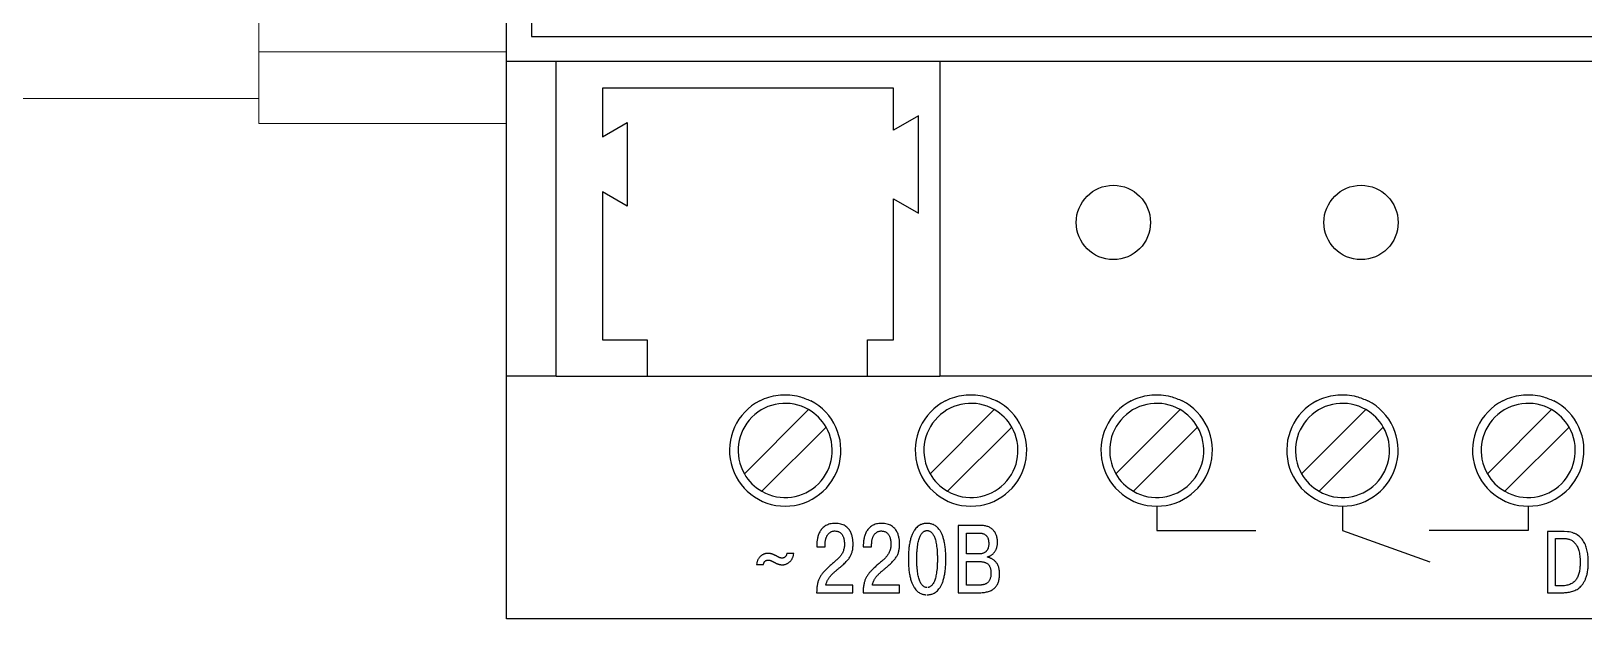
# Model space of a CAD drawing. Header units: millimetres. Extents: x 3520 to 8864, y 403 to 1747.
# Drawn here: x 5603.56 to 5611.09, y 867.5 to 870.35 of the extents above; entities that cross this region are included whole.
import ezdxf

# ---------------------------------------------------------------- set-up
doc = ezdxf.new("R2010")
doc.units = ezdxf.units.MM
doc.layers.add('Стерка', color=7, linetype='Continuous', lineweight=15)

msp = doc.modelspace()

# ---------------------------------------------------------------- linework, layer by layer
for p, q in [((5605.8679, 870.2036, 1518.358), (5605.8679, 875.6036, 1518.358)), ((5605.9879, 875.4836, 1518.358), (5605.9879, 870.3236, 1518.358)), ((5605.9879, 870.3236, 1518.358), (5618.3479, 870.3236, 1518.358)), ((5618.4679, 870.2036, 1518.358), (5605.8679, 870.2036, 1518.358)), ((5605.8679, 867.6236, 1518.358), (5605.8679, 870.2036, 1518.358)), ((5606.1079, 870.0836, 1518.358), (5606.1079, 870.2036, 1518.358)), ((5607.9679, 870.2036, 1518.358), (5607.9679, 870.0836, 1518.358)), ((5606.1079, 868.7996, 1518.358), (5606.1079, 870.0836, 1518.358)), ((5607.7433, 870.0745, 1518.358), (5606.3325, 870.0745, 1518.358)), ((5606.3325, 870.0745, 1518.358), (5606.3325, 869.8388, 1518.358)), ((5607.7433, 869.8714, 1518.358), (5607.7433, 870.0745, 1518.358)), ((5607.9679, 870.0836, 1518.358), (5607.9679, 868.7996, 1518.358)), ((5607.8633, 869.9407, 1518.358), (5607.7433, 869.8714, 1518.358)), ((5607.8633, 869.4695, 1518.358), (5607.8633, 869.9407, 1518.358)), ((5606.3325, 869.8388, 1518.358), (5606.4525, 869.9081, 1518.358)), ((5606.4525, 869.9081, 1518.358), (5606.4525, 869.5021, 1518.358)), ((5606.4525, 869.5021, 1518.358), (5606.3325, 869.5714, 1518.358)), ((5606.3325, 869.5714, 1518.358), (5606.3325, 868.8557, 1518.358)), ((5607.7433, 868.8557, 1518.358), (5607.7433, 869.5388, 1518.358)), ((5607.7433, 869.5388, 1518.358), (5607.8633, 869.4695, 1518.358)), ((5606.1079, 868.6796, 1518.358), (5606.1079, 868.7996, 1518.358)), ((5606.3325, 868.8557, 1518.358), (5606.549, 868.8557, 1518.358)), ((5606.549, 868.8557, 1518.358), (5606.549, 868.6796, 1518.358)), ((5607.6168, 868.8557, 1518.358), (5607.7433, 868.8557, 1518.358)), ((5607.6168, 868.6796, 1518.358), (5607.6168, 868.8557, 1518.358)), ((5607.9679, 868.7996, 1518.358), (5607.9679, 868.6796, 1518.358)), ((5606.1079, 868.6796, 1518.358), (5605.8679, 868.6796, 1518.358)), ((5606.1079, 868.6796, 1518.358), (5606.549, 868.6796, 1518.358)), ((5606.549, 868.6796, 1518.358), (5607.6168, 868.6796, 1518.358)), ((5607.6168, 868.6796, 1518.358), (5607.9679, 868.6796, 1518.358)), ((5618.4679, 868.6796, 1518.358), (5607.9679, 868.6796, 1518.358)), ((5607.331, 868.5175, 1518.358), (5607.0199, 868.2064, 1518.358)), ((5608.231, 868.5175, 1518.358), (5607.9199, 868.2064, 1518.358)), ((5609.131, 868.5175, 1518.358), (5608.8199, 868.2064, 1518.358)), ((5610.031, 868.5175, 1518.358), (5609.7199, 868.2064, 1518.358)), ((5610.931, 868.5175, 1518.358), (5610.6199, 868.2064, 1518.358)), ((5607.1048, 868.1216, 1518.358), (5607.4158, 868.4327, 1518.358)), ((5608.0048, 868.1216, 1518.358), (5608.3158, 868.4327, 1518.358)), ((5608.9048, 868.1216, 1518.358), (5609.2158, 868.4327, 1518.358)), ((5609.8048, 868.1216, 1518.358), (5610.1158, 868.4327, 1518.358)), ((5610.7048, 868.1216, 1518.358), (5611.0158, 868.4327, 1518.358)), ((5609.0179, 868.0472, 1518.358), (5609.0179, 867.9322, 1518.358)), ((5609.9179, 868.0472, 1518.358), (5609.9179, 867.9322, 1518.358)), ((5610.8179, 868.0472, 1518.358), (5610.8179, 867.9322, 1518.358)), ((5608.1636, 867.9565, 1518.358), (5608.0556, 867.9565, 1518.358)), ((5608.0556, 867.9565, 1518.358), (5608.0556, 867.6306, 1518.358)), ((5608.097, 867.8182, 1518.358), (5608.097, 867.9197, 1518.358)), ((5608.097, 867.9197, 1518.358), (5608.1561, 867.9197, 1518.358)), ((5608.1738, 867.9562, 1518.358), (5608.1636, 867.9565, 1518.358)), ((5609.0179, 867.9322, 1518.358), (5609.4979, 867.9322, 1518.358)), ((5609.9179, 867.9322, 1518.358), (5610.3412, 867.7797, 1518.358)), ((5610.8179, 867.9322, 1518.358), (5610.3379, 867.9322, 1518.358)), ((5610.9117, 867.9269, 1518.358), (5610.9117, 867.6306, 1518.358)), ((5610.9917, 867.9269, 1518.358), (5610.9117, 867.9269, 1518.358)), ((5610.9494, 867.664, 1518.358), (5610.9494, 867.8935, 1518.358)), ((5610.9494, 867.8935, 1518.358), (5610.9905, 867.8935, 1518.358)), ((5611.0088, 867.926, 1518.358), (5610.9917, 867.9269, 1518.358)), ((5607.259, 867.8201, 1518.358), (5607.2252, 867.8201, 1518.358)), ((5607.2581, 867.8137, 1518.358), (5607.259, 867.8201, 1518.358)), ((5607.3713, 867.8699, 1518.358), (5607.3711, 867.8625, 1518.358)), ((5607.3711, 867.8625, 1518.358), (5607.3711, 867.8527, 1518.358)), ((5607.3711, 867.8527, 1518.358), (5607.4117, 867.8527, 1518.358)), ((5607.4117, 867.8527, 1518.358), (5607.4117, 867.8667, 1518.358)), ((5607.5965, 867.8699, 1518.358), (5607.5963, 867.8625, 1518.358)), ((5607.5963, 867.8625, 1518.358), (5607.5963, 867.8527, 1518.358)), ((5607.5963, 867.8527, 1518.358), (5607.6368, 867.8527, 1518.358)), ((5607.6368, 867.8527, 1518.358), (5607.6368, 867.8667, 1518.358)), ((5608.1548, 867.8182, 1518.358), (5608.097, 867.8182, 1518.358)), ((5608.161, 867.8184, 1518.358), (5608.1548, 867.8182, 1518.358)), ((5607.0799, 867.7734, 1518.358), (5607.079, 867.7669, 1518.358)), ((5607.079, 867.7669, 1518.358), (5607.1128, 867.7669, 1518.358)), ((5608.097, 867.6674, 1518.358), (5608.097, 867.7814, 1518.358)), ((5608.097, 867.7814, 1518.358), (5608.1571, 867.7814, 1518.358)), ((5608.1981, 867.8019, 1518.358), (5608.1981, 867.8043, 1518.358)), ((5608.2026, 867.801, 1518.358), (5608.1981, 867.8019, 1518.358)), ((5607.5458, 867.6674, 1518.358), (5607.4149, 867.6674, 1518.358)), ((5607.5458, 867.6306, 1518.358), (5607.5458, 867.6674, 1518.358)), ((5607.771, 867.6674, 1518.358), (5607.6401, 867.6674, 1518.358)), ((5607.771, 867.6306, 1518.358), (5607.771, 867.6674, 1518.358)), ((5608.1571, 867.6674, 1518.358), (5608.097, 867.6674, 1518.358)), ((5608.1618, 867.6674, 1518.358), (5608.1571, 867.6674, 1518.358)), ((5610.994, 867.6646, 1518.358), (5610.9816, 867.664, 1518.358)), ((5605.8679, 867.5036, 1518.358), (5605.8679, 867.6236, 1518.358)), ((5607.3705, 867.6418, 1518.358), (5607.3702, 867.6306, 1518.358)), ((5607.3702, 867.6306, 1518.358), (5607.5458, 867.6306, 1518.358)), ((5607.5957, 867.6418, 1518.358), (5607.5954, 867.6306, 1518.358)), ((5607.5954, 867.6306, 1518.358), (5607.771, 867.6306, 1518.358)), ((5608.0556, 867.6306, 1518.358), (5608.1599, 867.6306, 1518.358)), ((5610.9117, 867.6306, 1518.358), (5610.9807, 867.6306, 1518.358)), ((5610.9816, 867.664, 1518.358), (5610.9494, 867.664, 1518.358)), ((5618.4679, 867.5036, 1518.358), (5605.8679, 867.5036, 1518.358))]:
    msp.add_line(p, q)
for centre in [(5608.8079, 869.4236, 1518.358), (5610.0079, 869.4236, 1518.358)]:
    msp.add_circle(centre, 0.18)
for centre, radius, start, end in [((5607.2179, 868.3196, 1518.358), 0.27, 117.26604, 62.73396), ((5607.2179, 868.3196, 1518.358), 0.228, 60.25752, 209.74248), ((5607.2179, 868.3196, 1518.358), 0.228, 29.74248, 60.25752), ((5608.1179, 868.3196, 1518.358), 0.27, 117.26604, 62.73396), ((5608.1179, 868.3196, 1518.358), 0.228, 60.25752, 209.74248), ((5608.1179, 868.3196, 1518.358), 0.228, 29.74248, 60.25752), ((5609.0179, 868.3196, 1518.358), 0.27, 117.26604, 62.73396), ((5609.0179, 868.3196, 1518.358), 0.228, 60.25752, 209.74248), ((5609.0179, 868.3196, 1518.358), 0.228, 29.74248, 60.25752), ((5609.9179, 868.3196, 1518.358), 0.27, 117.26604, 62.73396), ((5609.9179, 868.3196, 1518.358), 0.228, 60.25752, 209.74248), ((5609.9179, 868.3196, 1518.358), 0.228, 29.74248, 60.25752), ((5610.8179, 868.3196, 1518.358), 0.27, 117.26604, 62.73396), ((5610.8179, 868.3196, 1518.358), 0.228, 60.25752, 209.74248), ((5610.8179, 868.3196, 1518.358), 0.228, 29.74248, 60.25752), ((5607.2179, 868.3196, 1518.358), 0.228, 240.25752, 29.74248), ((5608.1179, 868.3196, 1518.358), 0.228, 240.25752, 29.74248), ((5609.0179, 868.3196, 1518.358), 0.228, 240.25752, 29.74248), ((5609.9179, 868.3196, 1518.358), 0.228, 240.25752, 29.74248), ((5610.8179, 868.3196, 1518.358), 0.228, 240.25752, 29.74248), ((5607.2179, 868.3196, 1518.358), 0.228, 209.74248, 240.25752), ((5608.1179, 868.3196, 1518.358), 0.228, 209.74248, 240.25752), ((5609.0179, 868.3196, 1518.358), 0.228, 209.74248, 240.25752), ((5609.9179, 868.3196, 1518.358), 0.228, 209.74248, 240.25752), ((5610.8179, 868.3196, 1518.358), 0.228, 209.74248, 240.25752)]:
    msp.add_arc(centre, radius, start, end)
for points, knots in [([(5607.0942, 868.5596, 1518.358), (5607.0986, 868.5617, 1518.358), (5607.1299, 868.5772, 1518.358), (5607.1942, 868.5933, 1518.358), (5607.2766, 868.5878, 1518.358), (5607.3229, 868.5676, 1518.358), (5607.3416, 868.5596, 1518.358)], [0, 0, 0, 0, 0.0570034, 0.4097928, 0.7628474, 1, 1, 1, 1]), ([(5607.9942, 868.5596, 1518.358), (5607.9986, 868.5617, 1518.358), (5608.0299, 868.5772, 1518.358), (5608.0942, 868.5933, 1518.358), (5608.1766, 868.5878, 1518.358), (5608.2229, 868.5676, 1518.358), (5608.2416, 868.5596, 1518.358)], [0, 0, 0, 0, 0.057006, 0.409795, 0.762845, 1, 1, 1, 1]), ([(5608.8942, 868.5596, 1518.358), (5608.8986, 868.5617, 1518.358), (5608.9299, 868.5772, 1518.358), (5608.9942, 868.5933, 1518.358), (5609.0766, 868.5878, 1518.358), (5609.1229, 868.5676, 1518.358), (5609.1416, 868.5596, 1518.358)], [0, 0, 0, 0, 0.057006, 0.409795, 0.762845, 1, 1, 1, 1]), ([(5609.7942, 868.5596, 1518.358), (5609.7986, 868.5617, 1518.358), (5609.8299, 868.5772, 1518.358), (5609.8942, 868.5933, 1518.358), (5609.9766, 868.5878, 1518.358), (5610.0229, 868.5676, 1518.358), (5610.0416, 868.5596, 1518.358)], [0, 0, 0, 0, 0.057006, 0.409795, 0.762845, 1, 1, 1, 1]), ([(5610.6942, 868.5596, 1518.358), (5610.6986, 868.5617, 1518.358), (5610.7299, 868.5772, 1518.358), (5610.7942, 868.5933, 1518.358), (5610.8766, 868.5878, 1518.358), (5610.9229, 868.5676, 1518.358), (5610.9416, 868.5596, 1518.358)], [0, 0, 0, 0, 0.057006, 0.409795, 0.762845, 1, 1, 1, 1])]:
    msp.add_open_spline(points, degree=3, knots=knots)
for points in [[(5607.4149, 867.6674, 1518.358), (5607.4162, 867.6731, 1518.358), (5607.4179, 867.6786, 1518.358), (5607.4198, 867.6838, 1518.358), (5607.422, 867.6888, 1518.358), (5607.4245, 867.6937, 1518.358), (5607.4273, 867.6983, 1518.358), (5607.4303, 867.7028, 1518.358), (5607.4335, 867.7072, 1518.358), (5607.437, 867.7114, 1518.358), (5607.4406, 867.7155, 1518.358), (5607.4444, 867.7195, 1518.358), (5607.4484, 867.7234, 1518.358), (5607.4525, 867.7273, 1518.358), (5607.4568, 867.7311, 1518.358), (5607.4612, 867.7349, 1518.358), (5607.4657, 867.7386, 1518.358), (5607.4772, 867.7483, 1518.358), (5607.4876, 867.7572, 1518.358), (5607.497, 867.7656, 1518.358), (5607.5055, 867.7734, 1518.358), (5607.513, 867.7809, 1518.358), (5607.5196, 867.7881, 1518.358), (5607.5254, 867.7951, 1518.358), (5607.5303, 867.8021, 1518.358), (5607.5345, 867.8091, 1518.358), (5607.538, 867.8162, 1518.358), (5607.5409, 867.8235, 1518.358), (5607.5431, 867.8312, 1518.358), (5607.5448, 867.8394, 1518.358), (5607.5459, 867.8481, 1518.358), (5607.5465, 867.8575, 1518.358), (5607.5467, 867.8676, 1518.358), (5607.5466, 867.8729, 1518.358), (5607.5463, 867.8791, 1518.358), (5607.5457, 867.8861, 1518.358), (5607.5446, 867.8936, 1518.358), (5607.543, 867.9017, 1518.358), (5607.5407, 867.9099, 1518.358), (5607.5377, 867.9182, 1518.358), (5607.5338, 867.9264, 1518.358), (5607.529, 867.9343, 1518.358), (5607.5231, 867.9417, 1518.358), (5607.5161, 867.9485, 1518.358), (5607.5078, 867.9544, 1518.358), (5607.4982, 867.9594, 1518.358), (5607.4871, 867.9631, 1518.358), (5607.4744, 867.9655, 1518.358), (5607.4601, 867.9663, 1518.358), (5607.4468, 867.9656, 1518.358), (5607.4348, 867.9634, 1518.358), (5607.4241, 867.96, 1518.358), (5607.4146, 867.9555, 1518.358), (5607.4063, 867.95, 1518.358), (5607.399, 867.9436, 1518.358), (5607.3928, 867.9364, 1518.358), (5607.3875, 867.9287, 1518.358), (5607.3831, 867.9206, 1518.358), (5607.3795, 867.9121, 1518.358), (5607.3767, 867.9035, 1518.358), (5607.3745, 867.8948, 1518.358), (5607.3729, 867.8863, 1518.358), (5607.3719, 867.8779, 1518.358), (5607.3713, 867.8699, 1518.358)], [(5607.6401, 867.6674, 1518.358), (5607.6414, 867.6731, 1518.358), (5607.6431, 867.6786, 1518.358), (5607.645, 867.6838, 1518.358), (5607.6472, 867.6888, 1518.358), (5607.6497, 867.6937, 1518.358), (5607.6525, 867.6983, 1518.358), (5607.6555, 867.7028, 1518.358), (5607.6587, 867.7072, 1518.358), (5607.6621, 867.7114, 1518.358), (5607.6658, 867.7155, 1518.358), (5607.6696, 867.7195, 1518.358), (5607.6736, 867.7234, 1518.358), (5607.6777, 867.7273, 1518.358), (5607.682, 867.7311, 1518.358), (5607.6864, 867.7349, 1518.358), (5607.6909, 867.7386, 1518.358), (5607.7024, 867.7483, 1518.358), (5607.7128, 867.7572, 1518.358), (5607.7222, 867.7656, 1518.358), (5607.7307, 867.7734, 1518.358), (5607.7382, 867.7809, 1518.358), (5607.7448, 867.7881, 1518.358), (5607.7505, 867.7951, 1518.358), (5607.7555, 867.8021, 1518.358), (5607.7597, 867.8091, 1518.358), (5607.7632, 867.8162, 1518.358), (5607.7661, 867.8235, 1518.358), (5607.7683, 867.8312, 1518.358), (5607.77, 867.8394, 1518.358), (5607.7711, 867.8481, 1518.358), (5607.7717, 867.8575, 1518.358), (5607.7719, 867.8676, 1518.358), (5607.7718, 867.8729, 1518.358), (5607.7715, 867.8791, 1518.358), (5607.7709, 867.8861, 1518.358), (5607.7698, 867.8936, 1518.358), (5607.7682, 867.9017, 1518.358), (5607.7659, 867.9099, 1518.358), (5607.7629, 867.9182, 1518.358), (5607.759, 867.9264, 1518.358), (5607.7542, 867.9343, 1518.358), (5607.7483, 867.9417, 1518.358), (5607.7413, 867.9485, 1518.358), (5607.733, 867.9544, 1518.358), (5607.7234, 867.9594, 1518.358), (5607.7123, 867.9631, 1518.358), (5607.6996, 867.9655, 1518.358), (5607.6853, 867.9663, 1518.358), (5607.6719, 867.9656, 1518.358), (5607.6599, 867.9634, 1518.358), (5607.6492, 867.96, 1518.358), (5607.6398, 867.9555, 1518.358), (5607.6314, 867.95, 1518.358), (5607.6242, 867.9436, 1518.358), (5607.618, 867.9364, 1518.358), (5607.6127, 867.9287, 1518.358), (5607.6083, 867.9206, 1518.358), (5607.6047, 867.9121, 1518.358), (5607.6019, 867.9035, 1518.358), (5607.5997, 867.8948, 1518.358), (5607.5981, 867.8863, 1518.358), (5607.5971, 867.8779, 1518.358), (5607.5965, 867.8699, 1518.358)], [(5607.9053, 867.6207, 1518.358), (5607.9101, 867.6208, 1518.358), (5607.9157, 867.6212, 1518.358), (5607.9221, 867.6223, 1518.358), (5607.929, 867.6241, 1518.358), (5607.9363, 867.6269, 1518.358), (5607.9439, 867.6311, 1518.358), (5607.9516, 867.6367, 1518.358), (5607.9591, 867.6441, 1518.358), (5607.9665, 867.6534, 1518.358), (5607.9733, 867.665, 1518.358), (5607.9796, 867.679, 1518.358), (5607.9851, 867.6956, 1518.358), (5607.9897, 867.7152, 1518.358), (5607.9932, 867.7379, 1518.358), (5607.9954, 867.7639, 1518.358), (5607.9962, 867.7936, 1518.358), (5607.9954, 867.8232, 1518.358), (5607.9932, 867.8493, 1518.358), (5607.9897, 867.872, 1518.358), (5607.9851, 867.8915, 1518.358), (5607.9796, 867.9081, 1518.358), (5607.9733, 867.9221, 1518.358), (5607.9665, 867.9337, 1518.358), (5607.9591, 867.943, 1518.358), (5607.9516, 867.9504, 1518.358), (5607.9439, 867.956, 1518.358), (5607.9363, 867.9601, 1518.358), (5607.929, 867.963, 1518.358), (5607.9221, 867.9648, 1518.358), (5607.9157, 867.9658, 1518.358), (5607.9101, 867.9662, 1518.358), (5607.9053, 867.9663, 1518.358), (5607.9007, 867.9662, 1518.358), (5607.895, 867.9658, 1518.358), (5607.8887, 867.9648, 1518.358), (5607.8817, 867.963, 1518.358), (5607.8744, 867.9601, 1518.358), (5607.8668, 867.956, 1518.358), (5607.8591, 867.9504, 1518.358), (5607.8516, 867.943, 1518.358), (5607.8443, 867.9337, 1518.358), (5607.8374, 867.9221, 1518.358), (5607.8311, 867.9081, 1518.358), (5607.8256, 867.8915, 1518.358), (5607.821, 867.872, 1518.358), (5607.8175, 867.8493, 1518.358), (5607.8153, 867.8232, 1518.358), (5607.8145, 867.7936, 1518.358), (5607.8153, 867.7639, 1518.358), (5607.8175, 867.7379, 1518.358), (5607.821, 867.7152, 1518.358), (5607.8256, 867.6956, 1518.358), (5607.8311, 867.679, 1518.358), (5607.8374, 867.665, 1518.358), (5607.8443, 867.6534, 1518.358), (5607.8516, 867.6441, 1518.358), (5607.8591, 867.6367, 1518.358), (5607.8668, 867.6311, 1518.358), (5607.8744, 867.6269, 1518.358), (5607.8817, 867.6241, 1518.358), (5607.8887, 867.6223, 1518.358), (5607.895, 867.6212, 1518.358), (5607.9007, 867.6208, 1518.358)], [(5607.4117, 867.8667, 1518.358), (5607.4118, 867.8725, 1518.358), (5607.4123, 867.8783, 1518.358), (5607.4132, 867.8841, 1518.358), (5607.4144, 867.8897, 1518.358), (5607.4159, 867.8951, 1518.358), (5607.4178, 867.9003, 1518.358), (5607.4201, 867.9052, 1518.358), (5607.4228, 867.9098, 1518.358), (5607.4259, 867.9141, 1518.358), (5607.4293, 867.9179, 1518.358), (5607.4332, 867.9213, 1518.358), (5607.4374, 867.9241, 1518.358), (5607.4421, 867.9264, 1518.358), (5607.4472, 867.9281, 1518.358), (5607.4527, 867.9292, 1518.358), (5607.4587, 867.9295, 1518.358), (5607.4661, 867.929, 1518.358), (5607.4727, 867.9275, 1518.358), (5607.4785, 867.9252, 1518.358), (5607.4836, 867.9221, 1518.358), (5607.488, 867.9185, 1518.358), (5607.4917, 867.9142, 1518.358), (5607.4949, 867.9096, 1518.358), (5607.4975, 867.9046, 1518.358), (5607.4996, 867.8995, 1518.358), (5607.5013, 867.8943, 1518.358), (5607.5026, 867.8891, 1518.358), (5607.5035, 867.884, 1518.358), (5607.5042, 867.8791, 1518.358), (5607.5045, 867.8746, 1518.358), (5607.5047, 867.8706, 1518.358), (5607.5048, 867.8671, 1518.358), (5607.5044, 867.8565, 1518.358), (5607.5031, 867.8469, 1518.358), (5607.5011, 867.838, 1518.358), (5607.4983, 867.8299, 1518.358), (5607.4948, 867.8224, 1518.358), (5607.4907, 867.8154, 1518.358), (5607.486, 867.8088, 1518.358), (5607.4807, 867.8025, 1518.358), (5607.4749, 867.7964, 1518.358), (5607.4686, 867.7904, 1518.358), (5607.462, 867.7844, 1518.358), (5607.4549, 867.7783, 1518.358), (5607.4475, 867.772, 1518.358), (5607.4398, 867.7653, 1518.358), (5607.4319, 867.7583, 1518.358), (5607.4238, 867.7507, 1518.358), (5607.4173, 867.7444, 1518.358), (5607.4112, 867.7382, 1518.358), (5607.4056, 867.7322, 1518.358), (5607.4003, 867.7262, 1518.358), (5607.3956, 867.7202, 1518.358), (5607.3912, 867.714, 1518.358), (5607.3873, 867.7077, 1518.358), (5607.3837, 867.7011, 1518.358), (5607.3806, 867.6942, 1518.358), (5607.3779, 867.6869, 1518.358), (5607.3756, 867.6792, 1518.358), (5607.3737, 867.6708, 1518.358), (5607.3723, 867.6619, 1518.358), (5607.3712, 867.6522, 1518.358), (5607.3705, 867.6418, 1518.358)], [(5607.6368, 867.8667, 1518.358), (5607.637, 867.8725, 1518.358), (5607.6375, 867.8783, 1518.358), (5607.6384, 867.8841, 1518.358), (5607.6396, 867.8897, 1518.358), (5607.6411, 867.8951, 1518.358), (5607.643, 867.9003, 1518.358), (5607.6453, 867.9052, 1518.358), (5607.648, 867.9098, 1518.358), (5607.651, 867.9141, 1518.358), (5607.6545, 867.9179, 1518.358), (5607.6584, 867.9213, 1518.358), (5607.6626, 867.9241, 1518.358), (5607.6673, 867.9264, 1518.358), (5607.6724, 867.9281, 1518.358), (5607.6779, 867.9292, 1518.358), (5607.6839, 867.9295, 1518.358), (5607.6913, 867.929, 1518.358), (5607.6979, 867.9275, 1518.358), (5607.7037, 867.9252, 1518.358), (5607.7088, 867.9221, 1518.358), (5607.7132, 867.9185, 1518.358), (5607.7169, 867.9142, 1518.358), (5607.7201, 867.9096, 1518.358), (5607.7227, 867.9046, 1518.358), (5607.7248, 867.8995, 1518.358), (5607.7265, 867.8943, 1518.358), (5607.7278, 867.8891, 1518.358), (5607.7287, 867.884, 1518.358), (5607.7293, 867.8791, 1518.358), (5607.7297, 867.8746, 1518.358), (5607.7299, 867.8706, 1518.358), (5607.73, 867.8671, 1518.358), (5607.7296, 867.8565, 1518.358), (5607.7283, 867.8469, 1518.358), (5607.7263, 867.838, 1518.358), (5607.7235, 867.8299, 1518.358), (5607.72, 867.8224, 1518.358), (5607.7159, 867.8154, 1518.358), (5607.7112, 867.8088, 1518.358), (5607.7059, 867.8025, 1518.358), (5607.7001, 867.7964, 1518.358), (5607.6938, 867.7904, 1518.358), (5607.6872, 867.7844, 1518.358), (5607.6801, 867.7783, 1518.358), (5607.6727, 867.772, 1518.358), (5607.665, 867.7653, 1518.358), (5607.6571, 867.7583, 1518.358), (5607.649, 867.7507, 1518.358), (5607.6425, 867.7444, 1518.358), (5607.6364, 867.7382, 1518.358), (5607.6308, 867.7322, 1518.358), (5607.6255, 867.7262, 1518.358), (5607.6208, 867.7202, 1518.358), (5607.6164, 867.714, 1518.358), (5607.6125, 867.7077, 1518.358), (5607.6089, 867.7011, 1518.358), (5607.6058, 867.6942, 1518.358), (5607.6031, 867.6869, 1518.358), (5607.6008, 867.6792, 1518.358), (5607.5989, 867.6708, 1518.358), (5607.5975, 867.6619, 1518.358), (5607.5964, 867.6522, 1518.358), (5607.5957, 867.6418, 1518.358)], [(5607.9053, 867.6557, 1518.358), (5607.9009, 867.656, 1518.358), (5607.8964, 867.6571, 1518.358), (5607.892, 867.6589, 1518.358), (5607.8876, 867.6616, 1518.358), (5607.8833, 867.6653, 1518.358), (5607.8792, 867.67, 1518.358), (5607.8752, 867.6758, 1518.358), (5607.8715, 867.6829, 1518.358), (5607.8681, 867.6913, 1518.358), (5607.8651, 867.701, 1518.358), (5607.8623, 867.7123, 1518.358), (5607.86, 867.7251, 1518.358), (5607.8581, 867.7395, 1518.358), (5607.8567, 867.7557, 1518.358), (5607.8558, 867.7737, 1518.358), (5607.8555, 867.7936, 1518.358), (5607.8558, 867.8135, 1518.358), (5607.8567, 867.8314, 1518.358), (5607.8581, 867.8476, 1518.358), (5607.86, 867.8621, 1518.358), (5607.8623, 867.8749, 1518.358), (5607.8651, 867.8861, 1518.358), (5607.8681, 867.8958, 1518.358), (5607.8715, 867.9042, 1518.358), (5607.8752, 867.9113, 1518.358), (5607.8792, 867.9171, 1518.358), (5607.8833, 867.9219, 1518.358), (5607.8876, 867.9255, 1518.358), (5607.892, 867.9282, 1518.358), (5607.8964, 867.93, 1518.358), (5607.9009, 867.9311, 1518.358), (5607.9053, 867.9314, 1518.358), (5607.9098, 867.9311, 1518.358), (5607.9143, 867.93, 1518.358), (5607.9188, 867.9282, 1518.358), (5607.9232, 867.9255, 1518.358), (5607.9275, 867.9219, 1518.358), (5607.9316, 867.9171, 1518.358), (5607.9355, 867.9113, 1518.358), (5607.9392, 867.9042, 1518.358), (5607.9426, 867.8958, 1518.358), (5607.9457, 867.8861, 1518.358), (5607.9484, 867.8749, 1518.358), (5607.9507, 867.8621, 1518.358), (5607.9526, 867.8476, 1518.358), (5607.954, 867.8314, 1518.358), (5607.9549, 867.8135, 1518.358), (5607.9552, 867.7936, 1518.358), (5607.9549, 867.7737, 1518.358), (5607.954, 867.7557, 1518.358), (5607.9526, 867.7395, 1518.358), (5607.9507, 867.7251, 1518.358), (5607.9484, 867.7123, 1518.358), (5607.9457, 867.701, 1518.358), (5607.9426, 867.6913, 1518.358), (5607.9392, 867.6829, 1518.358), (5607.9355, 867.6758, 1518.358), (5607.9316, 867.67, 1518.358), (5607.9275, 867.6653, 1518.358), (5607.9232, 867.6616, 1518.358), (5607.9188, 867.6589, 1518.358), (5607.9143, 867.6571, 1518.358), (5607.9098, 867.656, 1518.358)], [(5608.1561, 867.9197, 1518.358), (5608.1635, 867.9194, 1518.358), (5608.17, 867.9185, 1518.358), (5608.1758, 867.917, 1518.358), (5608.1809, 867.915, 1518.358), (5608.1855, 867.9125, 1518.358), (5608.1894, 867.9096, 1518.358), (5608.1927, 867.9063, 1518.358), (5608.1955, 867.9028, 1518.358), (5608.1979, 867.899, 1518.358), (5608.1998, 867.8949, 1518.358), (5608.2013, 867.8907, 1518.358), (5608.2024, 867.8864, 1518.358), (5608.2032, 867.882, 1518.358), (5608.2037, 867.8776, 1518.358), (5608.204, 867.8733, 1518.358), (5608.2041, 867.869, 1518.358), (5608.204, 867.8631, 1518.358), (5608.2034, 867.8575, 1518.358), (5608.2025, 867.8522, 1518.358), (5608.2013, 867.8473, 1518.358), (5608.1996, 867.8428, 1518.358), (5608.1976, 867.8386, 1518.358), (5608.1952, 867.8348, 1518.358), (5608.1924, 867.8314, 1518.358), (5608.1892, 867.8284, 1518.358), (5608.1855, 867.8257, 1518.358), (5608.1815, 867.8235, 1518.358), (5608.177, 867.8216, 1518.358), (5608.1721, 867.8201, 1518.358), (5608.1668, 867.8191, 1518.358), (5608.161, 867.8184, 1518.358)], [(5608.1981, 867.8043, 1518.358), (5608.2038, 867.806, 1518.358), (5608.2091, 867.8082, 1518.358), (5608.2141, 867.8109, 1518.358), (5608.2188, 867.8139, 1518.358), (5608.2231, 867.8174, 1518.358), (5608.2271, 867.8213, 1518.358), (5608.2307, 867.8254, 1518.358), (5608.234, 867.8299, 1518.358), (5608.2369, 867.8347, 1518.358), (5608.2394, 867.8397, 1518.358), (5608.2416, 867.8449, 1518.358), (5608.2433, 867.8504, 1518.358), (5608.2447, 867.856, 1518.358), (5608.2457, 867.8618, 1518.358), (5608.2463, 867.8677, 1518.358), (5608.2465, 867.8736, 1518.358), (5608.2462, 867.8826, 1518.358), (5608.2453, 867.8913, 1518.358), (5608.2437, 867.8995, 1518.358), (5608.2415, 867.9072, 1518.358), (5608.2386, 867.9146, 1518.358), (5608.2351, 867.9214, 1518.358), (5608.231, 867.9277, 1518.358), (5608.2262, 867.9334, 1518.358), (5608.2207, 867.9386, 1518.358), (5608.2146, 867.9432, 1518.358), (5608.2078, 867.9472, 1518.358), (5608.2003, 867.9505, 1518.358), (5608.1922, 867.9531, 1518.358), (5608.1834, 867.955, 1518.358), (5608.1738, 867.9562, 1518.358)], [(5610.9807, 867.6306, 1518.358), (5610.9907, 867.6307, 1518.358), (5611.0011, 867.6313, 1518.358), (5611.0118, 867.6325, 1518.358), (5611.0226, 867.6345, 1518.358), (5611.0334, 867.6374, 1518.358), (5611.044, 867.6414, 1518.358), (5611.0544, 867.6467, 1518.358), (5611.0642, 867.6535, 1518.358), (5611.0735, 867.6618, 1518.358), (5611.082, 867.672, 1518.358), (5611.0897, 867.6841, 1518.358), (5611.0962, 867.6983, 1518.358), (5611.1016, 867.7148, 1518.358), (5611.1056, 867.7337, 1518.358), (5611.1081, 867.7553, 1518.358), (5611.109, 867.7796, 1518.358), (5611.1087, 867.7927, 1518.358), (5611.1079, 867.8059, 1518.358), (5611.1063, 867.819, 1518.358), (5611.1041, 867.8319, 1518.358), (5611.101, 867.8445, 1518.358), (5611.097, 867.8567, 1518.358), (5611.0921, 867.8684, 1518.358), (5611.0861, 867.8793, 1518.358), (5611.079, 867.8894, 1518.358), (5611.0707, 867.8986, 1518.358), (5611.0612, 867.9067, 1518.358), (5611.0502, 867.9136, 1518.358), (5611.0379, 867.9193, 1518.358), (5611.0241, 867.9234, 1518.358), (5611.0088, 867.926, 1518.358)], [(5610.9905, 867.8935, 1518.358), (5610.9981, 867.8932, 1518.358), (5611.0057, 867.8922, 1518.358), (5611.013, 867.8905, 1518.358), (5611.0202, 867.8881, 1518.358), (5611.027, 867.8849, 1518.358), (5611.0336, 867.8807, 1518.358), (5611.0397, 867.8757, 1518.358), (5611.0454, 867.8696, 1518.358), (5611.0507, 867.8625, 1518.358), (5611.0554, 867.8543, 1518.358), (5611.0596, 867.845, 1518.358), (5611.063, 867.8344, 1518.358), (5611.0658, 867.8225, 1518.358), (5611.0679, 867.8093, 1518.358), (5611.0692, 867.7948, 1518.358), (5611.0696, 867.7787, 1518.358), (5611.0694, 867.7667, 1518.358), (5611.0687, 867.7551, 1518.358), (5611.0675, 867.7439, 1518.358), (5611.0656, 867.7333, 1518.358), (5611.0632, 867.7232, 1518.358), (5611.0601, 867.7138, 1518.358), (5611.0562, 867.705, 1518.358), (5611.0516, 867.6969, 1518.358), (5611.0462, 867.6896, 1518.358), (5611.04, 867.6831, 1518.358), (5611.0328, 867.6775, 1518.358), (5611.0246, 867.6728, 1518.358), (5611.0155, 867.669, 1518.358), (5611.0053, 867.6663, 1518.358), (5610.994, 867.6646, 1518.358)], [(5607.2252, 867.8201, 1518.358), (5607.225, 867.8182, 1518.358), (5607.2246, 867.8162, 1518.358), (5607.2241, 867.8143, 1518.358), (5607.2234, 867.8123, 1518.358), (5607.2226, 867.8104, 1518.358), (5607.2216, 867.8086, 1518.358), (5607.2204, 867.8069, 1518.358), (5607.2191, 867.8053, 1518.358), (5607.2176, 867.8038, 1518.358), (5607.2159, 867.8024, 1518.358), (5607.214, 867.8012, 1518.358), (5607.212, 867.8002, 1518.358), (5607.2098, 867.7994, 1518.358), (5607.2075, 867.7987, 1518.358), (5607.205, 867.7984, 1518.358), (5607.2023, 867.7982, 1518.358), (5607.2, 867.7983, 1518.358), (5607.1979, 867.7985, 1518.358), (5607.1958, 867.7989, 1518.358), (5607.1938, 867.7994, 1518.358), (5607.1918, 867.8001, 1518.358), (5607.1899, 867.8009, 1518.358), (5607.1879, 867.8018, 1518.358), (5607.1859, 867.8027, 1518.358), (5607.1838, 867.8039, 1518.358), (5607.1815, 867.8051, 1518.358), (5607.1791, 867.8063, 1518.358), (5607.1766, 867.8077, 1518.358), (5607.1739, 867.8092, 1518.358), (5607.1709, 867.8107, 1518.358), (5607.1676, 867.8123, 1518.358), (5607.1641, 867.8139, 1518.358), (5607.1624, 867.8147, 1518.358), (5607.1606, 867.8154, 1518.358), (5607.1588, 867.8161, 1518.358), (5607.157, 867.8168, 1518.358), (5607.1552, 867.8174, 1518.358), (5607.1534, 867.818, 1518.358), (5607.1515, 867.8186, 1518.358), (5607.1496, 867.8191, 1518.358), (5607.1478, 867.8196, 1518.358), (5607.1458, 867.82, 1518.358), (5607.1439, 867.8204, 1518.358), (5607.1419, 867.8206, 1518.358), (5607.1398, 867.8209, 1518.358), (5607.1378, 867.821, 1518.358), (5607.1357, 867.8212, 1518.358), (5607.1335, 867.8212, 1518.358), (5607.1291, 867.821, 1518.358), (5607.1246, 867.8203, 1518.358), (5607.1201, 867.8192, 1518.358), (5607.1156, 867.8177, 1518.358), (5607.1112, 867.8158, 1518.358), (5607.1069, 867.8134, 1518.358), (5607.1027, 867.8106, 1518.358), (5607.0987, 867.8074, 1518.358), (5607.095, 867.8038, 1518.358), (5607.0915, 867.7997, 1518.358), (5607.0884, 867.7953, 1518.358), (5607.0856, 867.7904, 1518.358), (5607.0833, 867.7851, 1518.358), (5607.0813, 867.7795, 1518.358), (5607.0799, 867.7734, 1518.358)], [(5607.1128, 867.7669, 1518.358), (5607.113, 867.7689, 1518.358), (5607.1134, 867.7709, 1518.358), (5607.1139, 867.7728, 1518.358), (5607.1146, 867.7748, 1518.358), (5607.1154, 867.7766, 1518.358), (5607.1164, 867.7784, 1518.358), (5607.1176, 867.7802, 1518.358), (5607.119, 867.7818, 1518.358), (5607.1205, 867.7833, 1518.358), (5607.1222, 867.7847, 1518.358), (5607.124, 867.7859, 1518.358), (5607.126, 867.7869, 1518.358), (5607.1282, 867.7877, 1518.358), (5607.1305, 867.7883, 1518.358), (5607.1331, 867.7887, 1518.358), (5607.1357, 867.7888, 1518.358), (5607.138, 867.7887, 1518.358), (5607.1402, 867.7885, 1518.358), (5607.1422, 867.7882, 1518.358), (5607.1442, 867.7876, 1518.358), (5607.1462, 867.787, 1518.358), (5607.1482, 867.7862, 1518.358), (5607.1502, 867.7853, 1518.358), (5607.1522, 867.7843, 1518.358), (5607.1543, 867.7832, 1518.358), (5607.1565, 867.782, 1518.358), (5607.1589, 867.7807, 1518.358), (5607.1614, 867.7794, 1518.358), (5607.1642, 867.7779, 1518.358), (5607.1672, 867.7764, 1518.358), (5607.1704, 867.7748, 1518.358), (5607.1739, 867.7732, 1518.358), (5607.1757, 867.7724, 1518.358), (5607.1774, 867.7717, 1518.358), (5607.1792, 867.771, 1518.358), (5607.181, 867.7703, 1518.358), (5607.1828, 867.7697, 1518.358), (5607.1847, 867.7691, 1518.358), (5607.1865, 867.7685, 1518.358), (5607.1884, 867.768, 1518.358), (5607.1903, 867.7675, 1518.358), (5607.1922, 867.7671, 1518.358), (5607.1942, 867.7667, 1518.358), (5607.1962, 867.7664, 1518.358), (5607.1982, 867.7662, 1518.358), (5607.2003, 867.766, 1518.358), (5607.2024, 867.7659, 1518.358), (5607.2045, 867.7659, 1518.358), (5607.2089, 867.7661, 1518.358), (5607.2134, 867.7667, 1518.358), (5607.2179, 867.7679, 1518.358), (5607.2224, 867.7694, 1518.358), (5607.2269, 867.7713, 1518.358), (5607.2312, 867.7737, 1518.358), (5607.2353, 867.7765, 1518.358), (5607.2393, 867.7797, 1518.358), (5607.243, 867.7833, 1518.358), (5607.2465, 867.7874, 1518.358), (5607.2496, 867.7918, 1518.358), (5607.2524, 867.7967, 1518.358), (5607.2548, 867.802, 1518.358), (5607.2567, 867.8076, 1518.358), (5607.2581, 867.8137, 1518.358)], [(5608.1571, 867.7814, 1518.358), (5608.1643, 867.7813, 1518.358), (5608.1709, 867.7807, 1518.358), (5608.1771, 867.7797, 1518.358), (5608.1828, 867.7783, 1518.358), (5608.188, 867.7765, 1518.358), (5608.1928, 867.7742, 1518.358), (5608.197, 867.7715, 1518.358), (5608.2008, 867.7683, 1518.358), (5608.2041, 867.7647, 1518.358), (5608.207, 867.7605, 1518.358), (5608.2094, 867.7559, 1518.358), (5608.2114, 867.7508, 1518.358), (5608.2129, 867.7452, 1518.358), (5608.214, 867.739, 1518.358), (5608.2146, 867.7324, 1518.358), (5608.2148, 867.7251, 1518.358), (5608.2145, 867.7158, 1518.358), (5608.2134, 867.7075, 1518.358), (5608.2116, 867.7002, 1518.358), (5608.2093, 867.6939, 1518.358), (5608.2064, 867.6884, 1518.358), (5608.2031, 867.6837, 1518.358), (5608.1993, 867.6798, 1518.358), (5608.1952, 867.6765, 1518.358), (5608.1908, 867.6739, 1518.358), (5608.1862, 867.6718, 1518.358), (5608.1814, 867.6702, 1518.358), (5608.1765, 867.669, 1518.358), (5608.1716, 867.6682, 1518.358), (5608.1667, 867.6677, 1518.358), (5608.1618, 867.6674, 1518.358)], [(5608.1599, 867.6306, 1518.358), (5608.172, 867.631, 1518.358), (5608.1833, 867.6321, 1518.358), (5608.1937, 867.634, 1518.358), (5608.2033, 867.6366, 1518.358), (5608.2121, 867.64, 1518.358), (5608.22, 867.6441, 1518.358), (5608.2271, 867.6489, 1518.358), (5608.2335, 867.6543, 1518.358), (5608.239, 867.6605, 1518.358), (5608.2438, 867.6673, 1518.358), (5608.2478, 867.6747, 1518.358), (5608.251, 867.6828, 1518.358), (5608.2536, 867.6916, 1518.358), (5608.2553, 867.7009, 1518.358), (5608.2564, 867.7109, 1518.358), (5608.2567, 867.7214, 1518.358), (5608.2563, 867.7318, 1518.358), (5608.2552, 867.7414, 1518.358), (5608.2533, 867.7501, 1518.358), (5608.2509, 867.7579, 1518.358), (5608.2479, 867.765, 1518.358), (5608.2443, 867.7714, 1518.358), (5608.2404, 867.777, 1518.358), (5608.2361, 867.7819, 1518.358), (5608.2316, 867.7862, 1518.358), (5608.2269, 867.79, 1518.358), (5608.222, 867.7931, 1518.358), (5608.2171, 867.7958, 1518.358), (5608.2122, 867.7979, 1518.358), (5608.2073, 867.7997, 1518.358), (5608.2026, 867.801, 1518.358)]]:
    msp.add_spline(points, degree=3)
at = {"layer": 'Стерка', "color": 7}
for p, q in [((5604.6679, 875.9125, 1518.358), (5604.6679, 869.9125, 1518.358)), ((5604.6679, 875.9125, 1518.358), (5604.6679, 869.9125, 1518.358)), ((5604.6679, 875.9125, 1518.358), (5604.6679, 869.9125, 1518.358)), ((5604.6679, 875.9125, 1518.358), (5604.6679, 869.9125, 1518.358)), ((5604.6679, 875.9125, 1518.358), (5604.6679, 869.9125, 1518.358)), ((5604.6679, 869.9125, 1518.358), (5604.6679, 875.9125, 1518.358)), ((5604.6679, 869.9125, 1518.358), (5604.6679, 875.9125, 1518.358)), ((5604.6679, 875.9125, 1518.358), (5604.6679, 869.9125, 1518.358)), ((5604.6679, 869.9125, 1518.358), (5604.6679, 875.9125, 1518.358)), ((5604.6679, 869.9125, 1518.358), (5604.6679, 875.9125, 1518.358)), ((5604.6679, 875.9125, 1518.358), (5604.6679, 869.9125, 1518.358)), ((5604.6679, 875.9036, 1518.358), (5604.6679, 869.9036, 1518.358)), ((5604.6679, 869.9036, 1518.358), (5604.6679, 875.9036, 1518.358)), ((5604.6679, 869.9036, 1518.358), (5604.6679, 875.9036, 1518.358)), ((5604.6679, 875.9036, 1518.358), (5604.6679, 869.9036, 1518.358)), ((5604.6679, 875.9036, 1518.358), (5604.6679, 869.9036, 1518.358)), ((5605.8679, 875.9036, 1518.358), (5605.8679, 869.9036, 1518.358)), ((5604.6679, 875.6125, 1518.358), (5604.6679, 870.2125, 1518.358)), ((5604.6679, 875.6125, 1518.358), (5604.6679, 870.2125, 1518.358)), ((5604.6679, 875.6036, 1518.358), (5604.6679, 870.2036, 1518.358)), ((5604.6679, 875.6036, 1518.358), (5604.6679, 870.2036, 1518.358)), ((5604.6679, 875.4236, 1518.358), (5604.6679, 870.0236, 1518.358)), ((5604.6679, 870.0236, 1518.358), (5604.6679, 875.4236, 1518.358)), ((5604.6679, 870.0236, 1518.358), (5604.6679, 875.4236, 1518.358)), ((5604.6679, 870.2125, 1518.358), (5604.6679, 874.4125, 1518.358)), ((5604.6679, 870.2125, 1518.358), (5604.6679, 874.4125, 1518.358)), ((5604.6679, 870.2036, 1518.358), (5604.6679, 874.4036, 1518.358)), ((5604.6679, 870.2036, 1518.358), (5604.6679, 874.4036, 1518.358)), ((5604.6679, 870.2036, 1518.358), (5604.6679, 874.4036, 1518.358)), ((5604.6679, 870.2494, 1518.358), (5605.8679, 870.2494, 1518.358)), ((5604.6679, 870.0236, 1518.358), (5603.4679, 870.0236, 1518.358)), ((5604.6679, 869.9036, 1518.358), (5605.8679, 869.9036, 1518.358))]:
    msp.add_line(p, q, dxfattribs=at)

doc.saveas('drawing.dxf')
